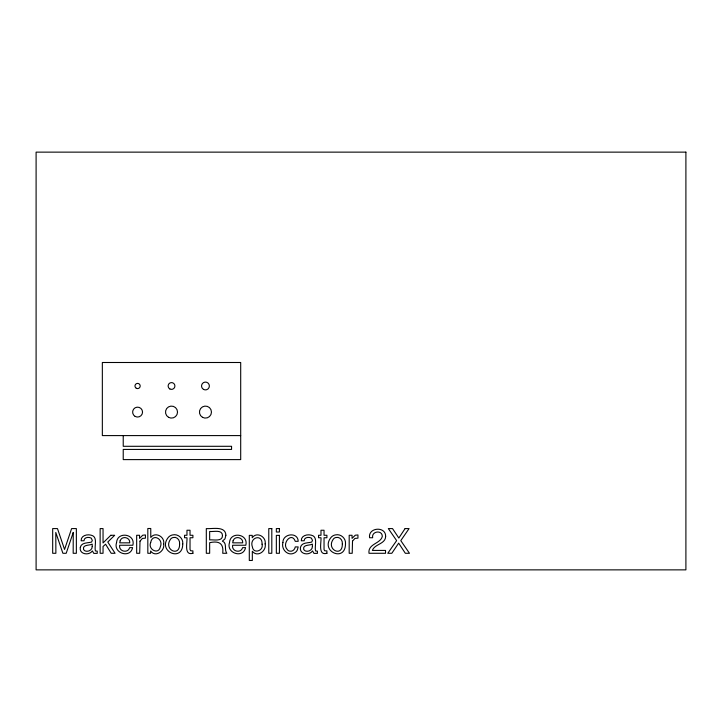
<?xml version="1.0" encoding="UTF-8"?>
<svg xmlns="http://www.w3.org/2000/svg" width="722" height="722" viewBox="0 0 722 722"><rect width="100%" height="100%" fill="white"/><g stroke="black" fill="none" stroke-linecap="round" stroke-linejoin="round"><path stroke-width="1.08" d="M240.697 435.592L102.344 435.592L102.344 362.498L240.697 362.498L240.697 459.607L123.227 459.607L123.227 449.427L231.563 449.427L231.563 446.295L123.227 446.295L123.227 435.592M73.247 532.448L73.175 553.287L76.361 553.287L76.361 528.585L71.613 528.585L64.565 549.469L57.471 528.585L52.679 528.585L52.679 553.287L55.874 553.287L55.784 532.448L62.886 553.287L66.198 553.287L73.247 532.448M262.068 544.171C263.882 550.85 253.26 554.388 252.366 546.843C248.964 537.538 262.528 533.233 262.068 544.171M150.69 542.457C147.559 549.442 158.632 555.2 160.275 546.969C163.912 538.937 152.468 532.908 150.69 542.457M163.677 543.937C165.094 551.094 155.32 557.853 150.609 550.985L150.609 553.287L147.82 553.287L147.82 528.495L150.763 528.495L150.763 537.466C155.356 531.347 165.103 536.789 163.677 543.937M182.765 543.901C182.639 562.745 157.107 551.319 168.289 537.448A7.437 7.437 0 0 1 172.63 534.921C178.054 533.567 183.37 538.386 182.765 543.901M282.916 542.538C280.957 549.298 287.952 556.671 294.585 552.881A6.182 6.182 0 0 0 297.311 550.011L298.186 546.915L295.244 546.915C294.892 549.622 292.374 551.825 289.594 551.103A3.709 3.709 0 0 1 287.139 549.37C281.553 543.251 291.887 531.455 295.244 541.329L298.186 541.329C298.069 531.69 282.618 533.486 282.916 542.538M345.504 543.901C345.369 562.745 319.837 551.319 331.019 537.448A7.437 7.437 0 0 1 335.369 534.921C340.784 533.567 346.109 538.386 345.504 543.901M116.567 542.556C112.93 553.187 130.258 558.882 132.613 547.637L129.635 547.637C128.173 553.63 118.435 551.635 119.662 545.245L132.866 545.245C135.754 533.802 117.28 531.067 116.567 542.556M229.515 542.556C225.878 553.187 243.215 558.882 245.561 547.637L242.592 547.637C241.121 553.63 231.383 551.635 232.619 545.245L245.814 545.245C248.711 533.802 230.228 531.067 229.515 542.556M265.154 543.883C266.743 550.985 257.321 557.817 252.33 551.265L252.33 560.471L249.298 560.471L249.298 535.363L252.24 535.363L252.24 537.746C256.626 531.302 266.49 536.753 265.154 543.883M222.493 535.562C222.556 541.96 213.387 539.451 209.66 539.903L209.66 531.455C213.378 532.033 222.331 529.181 222.493 535.562M80.304 547.375C78.897 554.316 89.077 555.985 92.371 550.904L93.806 553.395L97.244 553.368L97.244 551.139L95.439 550.949C94.004 546.13 98.391 536.626 90.99 535.137C86.965 534.036 80.792 535.643 81.135 540.778L83.96 540.778C84.032 537.141 88.68 536.753 91.198 538.089L92.299 540.336L91.577 542.087C87.822 543.088 81.315 542.339 80.304 547.375M300.478 547.375C299.07 554.316 309.242 555.985 312.536 550.904L313.98 553.395L317.409 553.368L317.409 551.139L315.604 550.949C314.169 546.13 318.555 536.626 311.164 535.137C307.13 534.036 300.966 535.643 301.3 540.778L304.124 540.778C304.206 537.141 308.845 536.753 311.372 538.089L312.473 540.336L311.742 542.087C307.987 543.088 301.489 542.339 300.478 547.375M385.647 536.338C385.611 544.198 374.592 543.883 372.372 550.426L385.53 550.426L385.53 553.287L368.996 553.287C367.724 543.693 380.404 543.883 382.299 536.473C382.416 529.632 371.261 531.13 372.66 537.746L369.583 537.746C367.895 527.259 385.828 526.022 385.647 536.338M179.607 543.991C179.886 557.628 163.362 549.632 170.356 539.514A4.115 4.115 0 0 1 173.1 537.529C177.034 536.401 180.112 540.255 179.607 543.991M342.336 543.991C342.616 557.628 326.1 549.632 333.086 539.514A4.115 4.115 0 0 1 335.829 537.529C339.773 536.401 342.842 540.255 342.336 543.991M225.887 535.246L224.975 538.874L222.403 541.148C227.096 542.854 224.479 548.693 226.176 552.186L226.834 553.287L222.728 553.287C223.82 543.63 219.407 540.516 209.66 542.691L209.66 553.287L206.311 553.287L206.311 528.585C212.151 529.145 225.535 525.589 225.887 535.246M92.217 546.563C92.461 550.678 85.927 553.124 83.608 549.668C82.227 544.316 89.311 545.724 92.217 544.126L92.217 546.563M312.382 546.563C312.626 550.678 306.092 553.124 303.781 549.668C302.392 544.316 309.476 545.724 312.382 544.126L312.382 546.563M140.005 541.121L139.698 553.287L136.666 553.287L136.666 535.273L139.545 535.273L139.545 538.386L142.757 535.201L145.429 534.957L145.429 538.152L142.415 538.432L140.005 541.121M352.517 541.121L352.21 553.287L349.186 553.287L349.186 535.273L352.056 535.273L352.056 538.386L355.278 535.201L357.95 534.957L357.95 538.152L354.926 538.432L352.517 541.121M120.168 540.724L119.744 542.845L129.752 542.845C130.348 537.249 121.901 535.462 120.168 540.724M233.116 540.724L232.701 542.845L242.709 542.845C243.296 537.249 234.858 535.462 233.116 540.724M405.087 528.585L398.833 538.034L392.524 528.585L388.337 528.585L396.631 540.625L387.777 553.287L391.82 553.287L398.661 543.134L405.322 553.287L409.473 553.287L400.782 540.625L409.076 528.585L405.087 528.585M110.818 535.273L103.047 542.926L103.047 528.585L100.141 528.585L100.141 553.287L103.047 553.287L103.047 546.527L105.583 544.207L111.206 553.287L115.069 553.287L107.786 542.023L114.69 535.273L110.818 535.273M192.909 553.287C183.722 555.949 187.431 542.33 186.971 537.746L184.534 537.746L184.534 535.273L186.971 535.273L186.971 530.246L190.03 530.246L190.03 535.273L192.909 535.273L192.909 537.746L190.03 537.746L190.03 549.505L190.671 550.769L192.909 550.904L192.909 553.287M326.913 553.287C317.725 555.949 321.434 542.33 320.983 537.746L318.537 537.746L318.537 535.273L320.983 535.273L320.983 530.246L324.043 530.246L324.043 535.273L326.913 535.273L326.913 537.746L324.043 537.746L324.043 549.505L324.674 550.769L326.913 550.904L326.913 553.287M685.9 152.134L36.1 152.134L36.1 569.866L685.9 569.866L685.9 152.134M271.806 528.585L268.774 528.585L268.774 553.287L271.806 553.287L271.806 528.585M279.423 528.585L276.345 528.585L276.345 532.015L279.423 532.015L279.423 528.585M279.423 535.363L276.345 535.363L276.345 553.287L279.423 553.287L279.423 535.363M135.104 416.395A4.964 4.964 0 0 0 142.541 412.1A4.964 4.964 0 0 0 135.104 407.804A4.964 4.964 0 0 0 135.104 416.395M202.458 417.298A6.002 6.002 0 0 0 211.465 412.1A6.002 6.002 0 0 0 202.458 406.892A6.002 6.002 0 0 0 202.458 417.298M203.496 389.384A3.917 3.917 0 0 0 209.371 385.99A3.917 3.917 0 0 0 203.496 382.597A3.917 3.917 0 0 0 203.496 389.384M168.515 417.298A6.002 6.002 0 0 0 177.522 412.1A6.002 6.002 0 0 0 168.515 406.892A6.002 6.002 0 0 0 168.515 417.298M169.823 388.932A3.393 3.393 0 0 0 174.914 385.99A3.393 3.393 0 0 0 169.823 383.048A3.393 3.393 0 0 0 169.823 388.932M136.278 388.255A2.608 2.608 0 0 0 140.194 385.99A2.608 2.608 0 0 0 136.278 383.734A2.608 2.608 0 0 0 136.278 388.255"/></g></svg>
